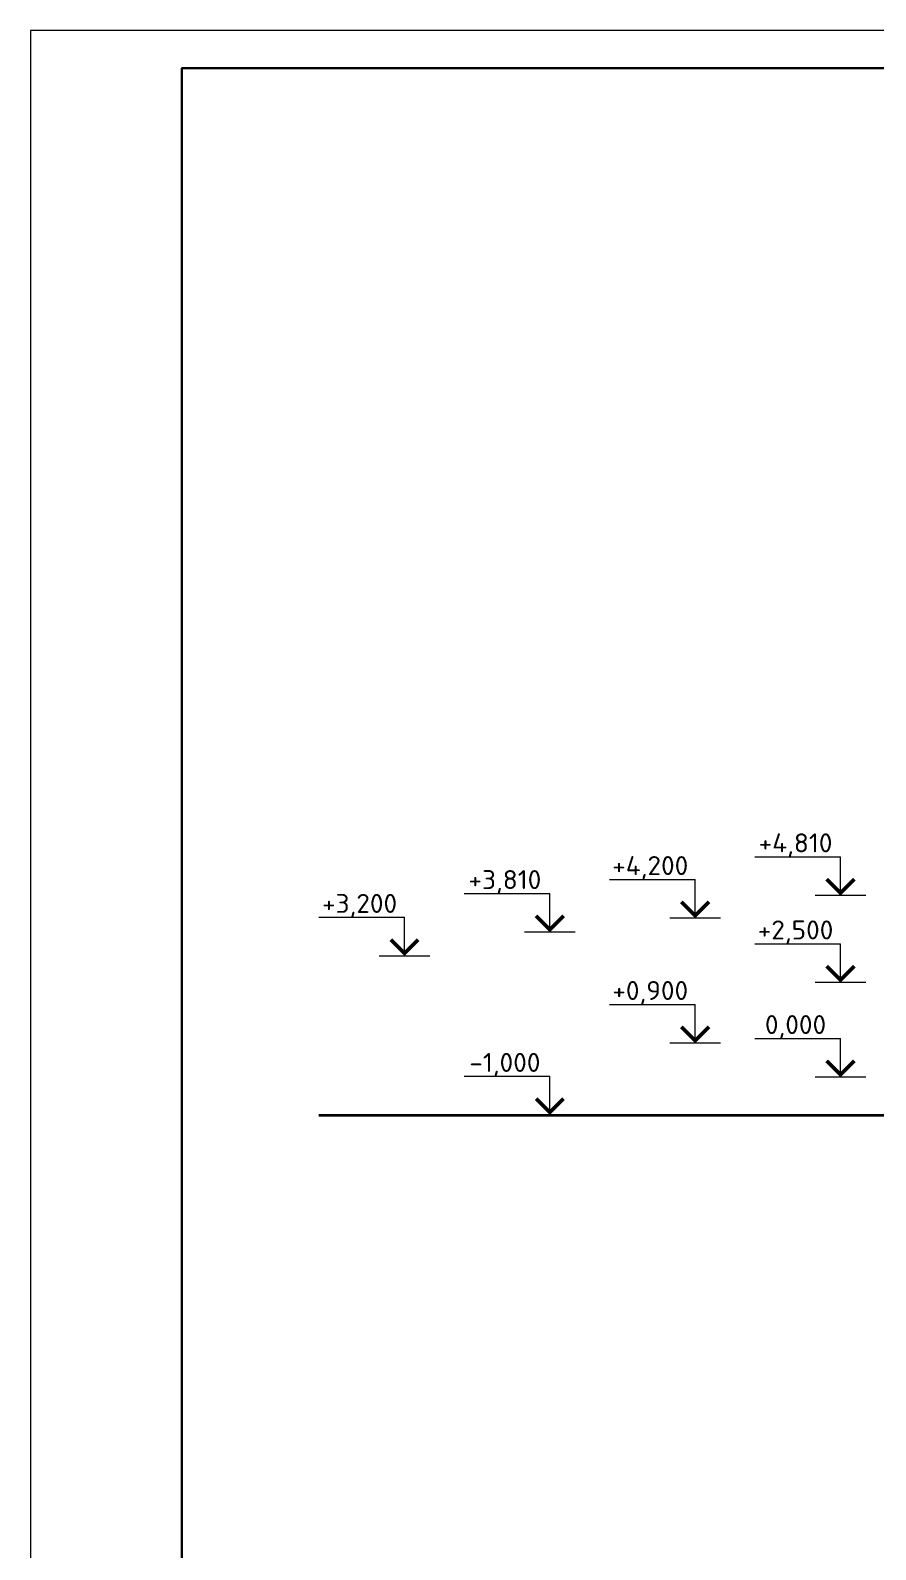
# Model space of a CAD drawing. Extents: x -965262 to 1142518, y -357520 to 71675.
# Drawn here: x -147532 to -136367, y -218152 to -198088 of the extents above; entities that cross this region are included whole.
import ezdxf

# ---------------------------------------------------------------- set-up
doc = ezdxf.new("R2010")
doc.units = 0
doc.header["$LTSCALE"] = 10
doc.layers.get('0').update_dxf_attribs({"linetype": 'CONTINUOUS', "lineweight": 30})
doc.styles.add('GOST 2.304', font='isocpeur.ttf', dxfattribs={"width": 0.75, "height": 250})

# ---------------------------------------------------------------- blocks, each defined once
blk = doc.blocks.new('Фасад А-Н')
at = {"color": 1, "lineweight": 15, "ltscale": 0.3}
for p, q in [((-196502.4, 35950.8, -2887.7), (-194237.6, 35950.8, -2887.7)), ((-200341.1, 35350.8, -3250.5), (-198076.3, 35350.8, -3250.5)), ((-204181.4, 34980.8, -2887.7), (-201916.6, 34980.8, -2887.7)), ((-208020.1, 34350.8, -3250.5), (-205755.3, 34350.8, -3250.5)), ((-196502.4, 33650.8, -3250.5), (-194237.6, 33650.8, -3250.5)), ((-200341.1, 32050.8, -3250.5), (-198076.3, 32050.8, -3250.5)), ((-196502.4, 31150.8, -3250.5), (-194237.6, 31150.8, -3250.5)), ((-204181.4, 30150.8, -3250.5), (-201916.6, 30150.8, -3250.5))]:
    blk.add_line(p, q, dxfattribs=at)
at = {"color": 1, "lineweight": 15}
for p, q in [((-194237.6, 34924.6, -2887.7), (-194237.6, 35950.8, -2887.7)), ((-198076.3, 34324.6, -3250.5), (-198076.3, 35350.8, -3250.5)), ((-201916.6, 33954.6, -2887.7), (-201916.6, 34980.8, -2887.7)), ((-193566.6, 34924.6, -3613.4), (-194908.7, 34924.6, -2162.1)), ((-205755.3, 33324.6, -3250.5), (-205755.3, 34350.8, -3250.5)), ((-197405.3, 34324.6, -3976.2), (-198747.3, 34324.6, -2524.9)), ((-201245.6, 33954.6, -3613.4), (-202587.6, 33954.6, -2162.1)), ((-205084.2, 33324.6, -3976.2), (-206426.3, 33324.6, -2524.9)), ((-194237.6, 32624.6, -3250.5), (-194237.6, 33650.8, -3250.5)), ((-193566.6, 32624.6, -3976.2), (-194908.7, 32624.6, -2524.9)), ((-198076.3, 31024.6, -3250.5), (-198076.3, 32050.8, -3250.5)), ((-197405.3, 31024.6, -3976.2), (-198747.3, 31024.6, -2524.9)), ((-194237.6, 30124.6, -3250.5), (-194237.6, 31150.8, -3250.5)), ((-201916.6, 29124.6, -3250.5), (-201916.6, 30150.8, -3250.5)), ((-193566.6, 30124.6, -3976.2), (-194908.7, 30124.6, -2524.9))]:
    blk.add_line(p, q, dxfattribs=at)
at = {"lineweight": 35}
blk.add_line((-208020.1, 29124.6, -3250.5), (-180891.6, 29124.6, -3250.5), dxfattribs=at)
at = {"color": 1, "lineweight": 15, "const_width": 100}
for points, elevation in [([(-194602.3, 35360), (-194237.6, 34995.4), (-193873, 35360)], -2887.7), ([(-198440.9, 34760), (-198076.3, 34395.4), (-197711.6, 34760)], -3250.5), ([(-202281.3, 34390), (-201916.6, 34025.4), (-201552, 34390)], -2887.7), ([(-206119.9, 33760), (-205755.3, 33395.4), (-205390.6, 33760)], -3250.5), ([(-194602.3, 33060), (-194237.6, 32695.4), (-193873, 33060)], -3250.5), ([(-198440.9, 31460), (-198076.3, 31095.4), (-197711.6, 31460)], -3250.5), ([(-194602.3, 30560), (-194237.6, 30195.4), (-193873, 30560)], -3250.5), ([(-202281.3, 29560), (-201916.6, 29195.4), (-201552, 29560)], -3250.5)]:
    blk.add_lwpolyline(points, dxfattribs=dict(at, elevation=elevation))
at = {"color": 1, "char_height": 500, "width": 2000, "attachment_point": 5, "style": 'GOST 2.304'}
for s, insert in [('{\\W1.05;+4,810}', (-195424.8, 36258.6, -2887.7)), ('{\\W1.05;+4,200}', (-199263.4, 35658.6, -3250.5)), ('{\\W1.05;+3,810}', (-203103.8, 35288.6, -2887.7)), ('{\\W1.05;+3,200}', (-206942.4, 34658.6, -3250.5)), ('{\\W1.05;+2,500}', (-195424.8, 33958.6, -3250.5)), ('{\\W1.05;+0,900}', (-199263.4, 32358.6, -3250.5)), ('{\\W1.05;0,000}', (-195424.8, 31458.6, -3250.5)), ('{\\W1.05;-1,000}', (-203103.8, 30458.6, -3250.5))]:
    blk.add_mtext(s, dxfattribs=dict(at, insert=insert))

msp = doc.modelspace()

# ---------------------------------------------------------------- linework, layer by layer
at = {"lineweight": 15, "elevation": -3259.8}
msp.add_lwpolyline([(-147532.4, -240087.8), (-88132.4, -240087.8), (-88132.4, -198087.8), (-147532.4, -198087.8)], close=True, dxfattribs=at)
at = {"elevation": -3259.8}
msp.add_lwpolyline([(-145532.4, -239587.8), (-88632.4, -239587.8), (-88632.4, -198587.8), (-145532.4, -198587.8)], close=True, dxfattribs=at)

# ---------------------------------------------------------------- block references
at = {"lineweight": 15, "xscale": 0.5, "yscale": 0.5, "zscale": 0.5}
msp.add_blockref('Фасад А-Н', (-39712.5, -226976.5, -1634.5), dxfattribs=at)

doc.saveas('drawing.dxf')
